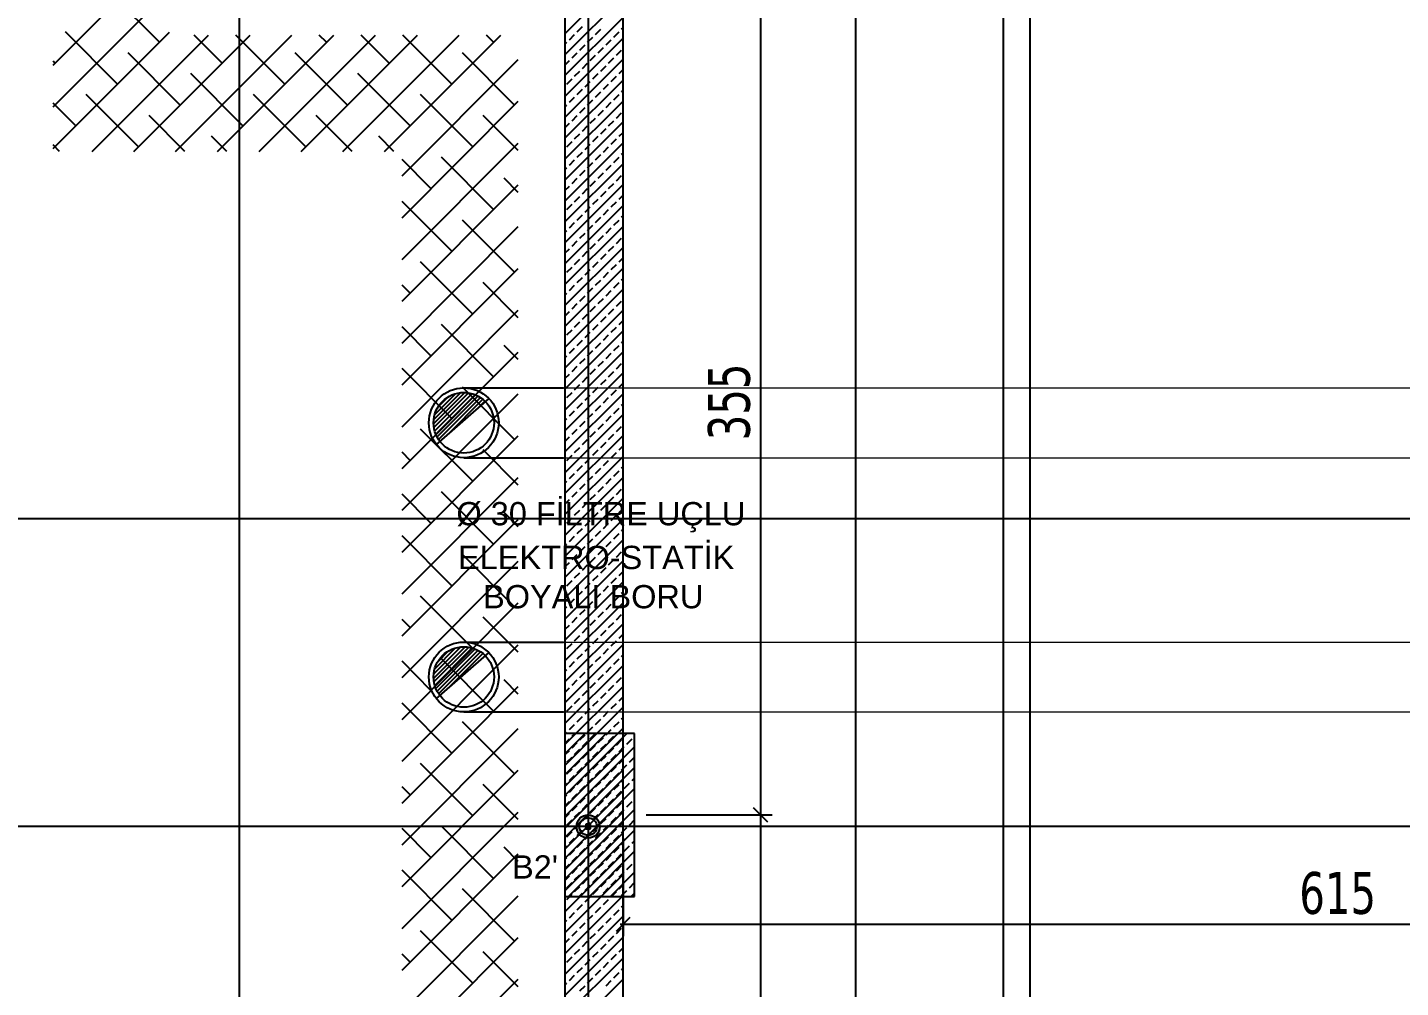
# Model space of a CAD drawing. Header units: millimetres. Extents: x 43168.9 to 43194.6, y -25545.1 to -25543.4.
# Drawn here: x 43169.0178 to 43169.1358, y -25543.9977 to -25543.9153 of the extents above; entities that cross this region are included whole.
import ezdxf

# ---------------------------------------------------------------- set-up
doc = ezdxf.new("R2010")
doc.units = ezdxf.units.MM
doc.header["$LTSCALE"] = 200
for name, pattern in [('DASHDOT', [1, 0.5, -0.25, 0, -0.25]), ('DASHDOT2', [0.5, 0.25, -0.125, 0, -0.125]), ('DOT2', [0.125, 0, -0.125])]:
    doc.linetypes.add(name, pattern=pattern)
for name, color, linetype in [('aks_sgh', 5, 'DASHDOT2'), ('kolon-b.a_sgh', 6, 'Continuous'), ('olcuic_sgh', 183, 'Continuous'), ('tarama-betonarme_sgh', 223, 'Continuous'), ('tarama-zemin_sgh', 197, 'Continuous'), ('tefris_sgh', 146, 'Continuous'), ('yapi-yaklasma_sgh', 41, 'DASHDOT'), ('yazi-genel_sgh', 7, 'Continuous')]:
    doc.layers.add(name, color=color, linetype=linetype)
doc.layers.add('MERDIVEN', color=7, linetype='Continuous', lineweight=18)
doc.styles.add('1-200', font='arial.ttf', dxfattribs={"height": 60})
doc.styles.add('dim', font='VERDANA.TTF', dxfattribs={"width": 0.7})
doc.styles.add('text2', font='arial.ttf')

msp = doc.modelspace()

# ---------------------------------------------------------------- hatches: boundary and pattern name
h = msp.add_hatch(color=256)
edge = h.paths.add_edge_path()
edge.add_arc((43169.066, -25543.98392), 0.001, 0, 360)
edge = h.paths.add_edge_path(flags=16)
edge.add_arc((43169.066, -25543.98392), 0.00075, 0, 360)

# ---------------------------------------------------------------- linework, layer by layer
at = {"color": 0, "linetype": 'ByBlock', "lineweight": -2}
for p, q in [((43169.08021, -25543.98232), (43169.08141, -25543.98352)), ((43169.08141, -25543.98352), (43169.08021, -25543.98232)), ((43169.0662, -25543.98372), (43169.0658, -25543.98372)), ((43169.0658, -25543.98372), (43169.0658, -25543.98412)), ((43169.0658, -25543.98412), (43169.0662, -25543.98412)), ((43169.06607, -25543.98385), (43169.06593, -25543.98399)), ((43169.06607, -25543.98399), (43169.06593, -25543.98385)), ((43169.0662, -25543.98412), (43169.0662, -25543.98372)), ((43169.0696, -25543.99173), (43169.0684, -25543.99293))]:
    msp.add_line(p, q, dxfattribs=at)
at = {"color": 0, "linetype": 'Continuous', "lineweight": -2}
for radius in [0.001, 0.00075]:
    msp.add_circle((43169.066, -25543.98392), radius, dxfattribs=at)
at = {"layer": 'aks_sgh'}
for p, q in [((43169.036, -25543.74092), (43169.036, -25544.78992)), ((43169.066, -25543.74092), (43169.066, -25544.78992)), ((43169.089, -25543.74092), (43169.089, -25544.78992)), ((43169.99088, -25543.95748), (43169.01488, -25543.95748)), ((43169.99088, -25543.98392), (43169.01488, -25543.98392))]:
    msp.add_line(p, q, dxfattribs=at)
at = {"layer": 'kolon-b.a_sgh'}
for p, q in [((43169.069, -25543.98292), (43169.069, -25543.90692)), ((43169.064, -25543.91192), (43169.064, -25543.97792)), ((43169.07, -25543.97592), (43169.064, -25543.97592)), ((43169.064, -25543.97592), (43169.064, -25543.98992)), ((43169.07, -25543.98992), (43169.07, -25543.97592)), ((43169.064, -25543.97792), (43169.064, -25544.10992)), ((43169.064, -25543.97792), (43169.064, -25543.97792)), ((43169.069, -25543.98292), (43169.069, -25543.98292)), ((43169.069, -25544.10492), (43169.069, -25543.98292)), ((43169.064, -25543.98992), (43169.07, -25543.98992))]:
    msp.add_line(p, q, dxfattribs=at)
at = {"layer": 'MERDIVEN', "linetype": 'DOT2', "ltscale": 0.2}
for p, q in [((43169.06387, -25543.94623), (43169.19588, -25543.94623)), ((43169.06387, -25543.95223), (43169.19588, -25543.95223)), ((43169.06387, -25543.96807), (43169.19588, -25543.96807)), ((43169.06387, -25543.97407), (43169.19588, -25543.97407))]:
    msp.add_line(p, q, dxfattribs=at)
at = {"layer": 'olcuic_sgh'}
for p, q in [((43169.08081, -25543.91167), (43169.08081, -25543.98317)), ((43169.10169, -25543.91167), (43169.10169, -25544.78367)), ((43169.071, -25543.98292), (43169.08181, -25543.98292)), ((43169.071, -25543.98292), (43169.08181, -25543.98292)), ((43169.08081, -25543.98267), (43169.08081, -25544.10517)), ((43169.069, -25543.98492), (43169.069, -25543.99333)), ((43169.19213, -25543.99233), (43169.06875, -25543.99233))]:
    msp.add_line(p, q, dxfattribs=at)
at = {"layer": 'tarama-betonarme_sgh'}
for p, q in [((43169.064, -25543.91581), (43169.069, -25543.91081)), ((43169.064, -25543.91761), (43169.069, -25543.91261)), ((43169.064, -25543.9194), (43169.069, -25543.9144)), ((43169.06507, -25543.91564), (43169.06551, -25543.91519)), ((43169.064, -25543.9212), (43169.069, -25543.9162)), ((43169.06439, -25543.91632), (43169.06484, -25543.91587)), ((43169.06596, -25543.91654), (43169.06641, -25543.91609)), ((43169.06664, -25543.91587), (43169.06709, -25543.91542)), ((43169.06754, -25543.91676), (43169.06798, -25543.91632)), ((43169.06821, -25543.91609), (43169.06866, -25543.91564)), ((43169.06888, -25543.91542), (43169.069, -25543.9153)), ((43169.064, -25543.91671), (43169.06417, -25543.91654)), ((43169.06462, -25543.91789), (43169.06507, -25543.91744)), ((43169.06529, -25543.91721), (43169.06574, -25543.91676)), ((43169.06686, -25543.91744), (43169.06731, -25543.91699)), ((43169.06843, -25543.91766), (43169.06888, -25543.91721)), ((43169.064, -25543.92299), (43169.069, -25543.91799)), ((43169.064, -25543.9185), (43169.06439, -25543.91811)), ((43169.06551, -25543.91879), (43169.06596, -25543.91834)), ((43169.06619, -25543.91811), (43169.06664, -25543.91766)), ((43169.06709, -25543.91901), (43169.06754, -25543.91856)), ((43169.06776, -25543.91834), (43169.06821, -25543.91789)), ((43169.064, -25543.92479), (43169.069, -25543.91979)), ((43169.06417, -25543.92013), (43169.06462, -25543.91968)), ((43169.06484, -25543.91946), (43169.06529, -25543.91901)), ((43169.06574, -25543.92036), (43169.06619, -25543.91991)), ((43169.06641, -25543.91968), (43169.06686, -25543.91923)), ((43169.06798, -25543.91991), (43169.06843, -25543.91946)), ((43169.06866, -25543.91923), (43169.069, -25543.91889)), ((43169.06507, -25543.92103), (43169.06551, -25543.92058)), ((43169.06664, -25543.92125), (43169.06709, -25543.92081)), ((43169.06731, -25543.92058), (43169.06776, -25543.92013)), ((43169.06821, -25543.92148), (43169.06866, -25543.92103)), ((43169.06888, -25543.92081), (43169.069, -25543.92069)), ((43169.064, -25543.92659), (43169.069, -25543.92159)), ((43169.064, -25543.9221), (43169.06417, -25543.92193)), ((43169.06439, -25543.9217), (43169.06484, -25543.92125)), ((43169.06529, -25543.9226), (43169.06574, -25543.92215)), ((43169.06596, -25543.92193), (43169.06641, -25543.92148)), ((43169.06754, -25543.92215), (43169.06798, -25543.9217)), ((43169.064, -25543.92838), (43169.069, -25543.92338)), ((43169.06462, -25543.92328), (43169.06507, -25543.92283)), ((43169.06619, -25543.9235), (43169.06664, -25543.92305)), ((43169.06686, -25543.92283), (43169.06731, -25543.92238)), ((43169.06776, -25543.92372), (43169.06821, -25543.92328)), ((43169.06843, -25543.92305), (43169.06888, -25543.9226)), ((43169.064, -25543.92389), (43169.06439, -25543.9235)), ((43169.06484, -25543.92485), (43169.06529, -25543.9244)), ((43169.06551, -25543.92417), (43169.06596, -25543.92372)), ((43169.06641, -25543.92507), (43169.06686, -25543.92462)), ((43169.06709, -25543.9244), (43169.06754, -25543.92395)), ((43169.06866, -25543.92462), (43169.069, -25543.92428)), ((43169.064, -25543.93018), (43169.069, -25543.92518)), ((43169.06417, -25543.92552), (43169.06462, -25543.92507)), ((43169.06574, -25543.92574), (43169.06619, -25543.9253)), ((43169.06731, -25543.92597), (43169.06776, -25543.92552)), ((43169.06798, -25543.9253), (43169.06843, -25543.92485)), ((43169.064, -25543.93197), (43169.069, -25543.92697)), ((43169.06439, -25543.92709), (43169.06484, -25543.92664)), ((43169.06507, -25543.92642), (43169.06551, -25543.92597)), ((43169.06596, -25543.92732), (43169.06641, -25543.92687)), ((43169.06664, -25543.92664), (43169.06709, -25543.92619)), ((43169.06821, -25543.92687), (43169.06866, -25543.92642)), ((43169.06888, -25543.92619), (43169.069, -25543.92608)), ((43169.064, -25543.92748), (43169.06417, -25543.92732)), ((43169.06529, -25543.92799), (43169.06574, -25543.92754)), ((43169.06686, -25543.92821), (43169.06731, -25543.92777)), ((43169.06754, -25543.92754), (43169.06798, -25543.92709)), ((43169.06843, -25543.92844), (43169.06888, -25543.92799)), ((43169.064, -25543.93377), (43169.069, -25543.92877)), ((43169.064, -25543.92928), (43169.06439, -25543.92889)), ((43169.06462, -25543.92866), (43169.06507, -25543.92821)), ((43169.06551, -25543.92956), (43169.06596, -25543.92911)), ((43169.06619, -25543.92889), (43169.06664, -25543.92844)), ((43169.06709, -25543.92979), (43169.06754, -25543.92934)), ((43169.06776, -25543.92911), (43169.06821, -25543.92866)), ((43169.064, -25543.93557), (43169.069, -25543.93057)), ((43169.06417, -25543.93091), (43169.06462, -25543.93046)), ((43169.06484, -25543.93024), (43169.06529, -25543.92979)), ((43169.06641, -25543.93046), (43169.06686, -25543.93001)), ((43169.06798, -25543.93068), (43169.06843, -25543.93024)), ((43169.06866, -25543.93001), (43169.069, -25543.92967)), ((43169.06507, -25543.93181), (43169.06551, -25543.93136)), ((43169.06574, -25543.93113), (43169.06619, -25543.93068)), ((43169.06664, -25543.93203), (43169.06709, -25543.93158)), ((43169.06731, -25543.93136), (43169.06776, -25543.93091)), ((43169.06888, -25543.93158), (43169.069, -25543.93146)), ((43169.064, -25543.93736), (43169.069, -25543.93236)), ((43169.064, -25543.93287), (43169.06417, -25543.9327)), ((43169.06439, -25543.93248), (43169.06484, -25543.93203)), ((43169.06529, -25543.93338), (43169.06574, -25543.93293)), ((43169.06596, -25543.9327), (43169.06641, -25543.93226)), ((43169.06754, -25543.93293), (43169.06798, -25543.93248)), ((43169.06821, -25543.93226), (43169.06866, -25543.93181)), ((43169.06462, -25543.93405), (43169.06507, -25543.9336)), ((43169.06619, -25543.93428), (43169.06664, -25543.93383)), ((43169.06686, -25543.9336), (43169.06731, -25543.93315)), ((43169.06776, -25543.9345), (43169.06821, -25543.93405)), ((43169.06843, -25543.93383), (43169.06888, -25543.93338)), ((43169.064, -25543.93916), (43169.069, -25543.93416)), ((43169.064, -25543.93467), (43169.06439, -25543.93428)), ((43169.06484, -25543.93562), (43169.06529, -25543.93517)), ((43169.06551, -25543.93495), (43169.06596, -25543.9345)), ((43169.06709, -25543.93517), (43169.06754, -25543.93473)), ((43169.06866, -25543.9354), (43169.069, -25543.93506)), ((43169.064, -25543.94095), (43169.069, -25543.93595)), ((43169.06417, -25543.9363), (43169.06462, -25543.93585)), ((43169.06574, -25543.93652), (43169.06619, -25543.93607)), ((43169.06641, -25543.93585), (43169.06686, -25543.9354)), ((43169.06731, -25543.93675), (43169.06776, -25543.9363)), ((43169.06798, -25543.93607), (43169.06843, -25543.93562)), ((43169.06439, -25543.93787), (43169.06484, -25543.93742)), ((43169.06507, -25543.93719), (43169.06551, -25543.93675)), ((43169.06596, -25543.93809), (43169.06641, -25543.93764)), ((43169.06664, -25543.93742), (43169.06709, -25543.93697)), ((43169.06821, -25543.93764), (43169.06866, -25543.93719)), ((43169.06888, -25543.93697), (43169.069, -25543.93685)), ((43169.064, -25543.94275), (43169.069, -25543.93775)), ((43169.064, -25543.93826), (43169.06417, -25543.93809)), ((43169.06529, -25543.93877), (43169.06574, -25543.93832)), ((43169.06686, -25543.93899), (43169.06731, -25543.93854)), ((43169.06754, -25543.93832), (43169.06798, -25543.93787)), ((43169.06843, -25543.93922), (43169.06888, -25543.93877)), ((43169.064, -25543.94455), (43169.069, -25543.93955)), ((43169.064, -25543.94006), (43169.06439, -25543.93966)), ((43169.06462, -25543.93944), (43169.06507, -25543.93899)), ((43169.06551, -25543.94034), (43169.06596, -25543.93989)), ((43169.06619, -25543.93966), (43169.06664, -25543.93922)), ((43169.06776, -25543.93989), (43169.06821, -25543.93944)), ((43169.06484, -25543.94101), (43169.06529, -25543.94056)), ((43169.06641, -25543.94124), (43169.06686, -25543.94079)), ((43169.06709, -25543.94056), (43169.06754, -25543.94011)), ((43169.06798, -25543.94146), (43169.06843, -25543.94101)), ((43169.06866, -25543.94079), (43169.069, -25543.94044)), ((43169.064, -25543.94634), (43169.069, -25543.94134)), ((43169.06417, -25543.94168), (43169.06462, -25543.94124)), ((43169.06507, -25543.94258), (43169.06551, -25543.94213)), ((43169.06574, -25543.94191), (43169.06619, -25543.94146)), ((43169.06664, -25543.94281), (43169.06709, -25543.94236)), ((43169.06731, -25543.94213), (43169.06776, -25543.94168)), ((43169.06888, -25543.94236), (43169.069, -25543.94224)), ((43169.064, -25543.94814), (43169.069, -25543.94314)), ((43169.064, -25543.94365), (43169.06417, -25543.94348)), ((43169.06439, -25543.94326), (43169.06484, -25543.94281)), ((43169.06596, -25543.94348), (43169.06641, -25543.94303)), ((43169.06754, -25543.94371), (43169.06798, -25543.94326)), ((43169.06821, -25543.94303), (43169.06866, -25543.94258)), ((43169.06462, -25543.94483), (43169.06507, -25543.94438)), ((43169.06529, -25543.94415), (43169.06574, -25543.94371)), ((43169.06619, -25543.94505), (43169.06664, -25543.9446)), ((43169.06686, -25543.94438), (43169.06731, -25543.94393)), ((43169.06843, -25543.9446), (43169.06888, -25543.94415)), ((43169.064, -25543.94993), (43169.069, -25543.94493)), ((43169.064, -25543.94544), (43169.06439, -25543.94505)), ((43169.06551, -25543.94573), (43169.06596, -25543.94528)), ((43169.06709, -25543.94595), (43169.06754, -25543.9455)), ((43169.06776, -25543.94528), (43169.06821, -25543.94483)), ((43169.06866, -25543.94618), (43169.069, -25543.94583)), ((43169.064, -25543.95173), (43169.069, -25543.94673)), ((43169.06417, -25543.94707), (43169.06462, -25543.94662)), ((43169.06484, -25543.9464), (43169.06529, -25543.94595)), ((43169.06574, -25543.9473), (43169.06619, -25543.94685)), ((43169.06641, -25543.94662), (43169.06686, -25543.94618)), ((43169.06731, -25543.94752), (43169.06776, -25543.94707)), ((43169.06798, -25543.94685), (43169.06843, -25543.9464)), ((43169.06439, -25543.94864), (43169.06484, -25543.9482)), ((43169.06507, -25543.94797), (43169.06551, -25543.94752)), ((43169.06664, -25543.9482), (43169.06709, -25543.94775)), ((43169.06821, -25543.94842), (43169.06866, -25543.94797)), ((43169.06888, -25543.94775), (43169.069, -25543.94763)), ((43169.064, -25543.95353), (43169.069, -25543.94853)), ((43169.064, -25543.94904), (43169.06417, -25543.94887)), ((43169.06529, -25543.94954), (43169.06574, -25543.94909)), ((43169.06596, -25543.94887), (43169.06641, -25543.94842)), ((43169.06686, -25543.94977), (43169.06731, -25543.94932)), ((43169.06754, -25543.94909), (43169.06798, -25543.94864)), ((43169.064, -25543.95532), (43169.069, -25543.95032)), ((43169.064, -25543.95083), (43169.06439, -25543.95044)), ((43169.06462, -25543.95022), (43169.06507, -25543.94977)), ((43169.06619, -25543.95044), (43169.06664, -25543.94999)), ((43169.06776, -25543.95067), (43169.06821, -25543.95022)), ((43169.06843, -25543.94999), (43169.06888, -25543.94954)), ((43169.06484, -25543.95179), (43169.06529, -25543.95134)), ((43169.06551, -25543.95111), (43169.06596, -25543.95067)), ((43169.06641, -25543.95201), (43169.06686, -25543.95156)), ((43169.06709, -25543.95134), (43169.06754, -25543.95089)), ((43169.06798, -25543.95224), (43169.06843, -25543.95179)), ((43169.06866, -25543.95156), (43169.069, -25543.95122)), ((43169.064, -25543.95712), (43169.069, -25543.95212)), ((43169.06417, -25543.95246), (43169.06462, -25543.95201)), ((43169.06507, -25543.95336), (43169.06551, -25543.95291)), ((43169.06574, -25543.95269), (43169.06619, -25543.95224)), ((43169.06731, -25543.95291), (43169.06776, -25543.95246)), ((43169.064, -25543.95892), (43169.069, -25543.95392)), ((43169.06439, -25543.95403), (43169.06484, -25543.95358)), ((43169.06596, -25543.95426), (43169.06641, -25543.95381)), ((43169.06664, -25543.95358), (43169.06709, -25543.95313)), ((43169.06754, -25543.95448), (43169.06798, -25543.95403)), ((43169.06821, -25543.95381), (43169.06866, -25543.95336)), ((43169.06888, -25543.95313), (43169.069, -25543.95302)), ((43169.064, -25543.95443), (43169.06417, -25543.95426)), ((43169.06462, -25543.9556), (43169.06507, -25543.95516)), ((43169.06529, -25543.95493), (43169.06574, -25543.95448)), ((43169.06686, -25543.95516), (43169.06731, -25543.95471)), ((43169.06843, -25543.95538), (43169.06888, -25543.95493)), ((43169.064, -25543.96071), (43169.069, -25543.95571)), ((43169.064, -25543.95622), (43169.06439, -25543.95583)), ((43169.06551, -25543.9565), (43169.06596, -25543.95605)), ((43169.06619, -25543.95583), (43169.06664, -25543.95538)), ((43169.06709, -25543.95673), (43169.06754, -25543.95628)), ((43169.06776, -25543.95605), (43169.06821, -25543.9556)), ((43169.064, -25543.96251), (43169.069, -25543.95751)), ((43169.06417, -25543.95785), (43169.06462, -25543.9574)), ((43169.06484, -25543.95718), (43169.06529, -25543.95673)), ((43169.06574, -25543.95807), (43169.06619, -25543.95762)), ((43169.06641, -25543.9574), (43169.06686, -25543.95695)), ((43169.06798, -25543.95762), (43169.06843, -25543.95718)), ((43169.06866, -25543.95695), (43169.069, -25543.95661)), ((43169.06507, -25543.95875), (43169.06551, -25543.9583)), ((43169.06664, -25543.95897), (43169.06709, -25543.95852)), ((43169.06731, -25543.9583), (43169.06776, -25543.95785)), ((43169.06821, -25543.9592), (43169.06866, -25543.95875)), ((43169.06888, -25543.95852), (43169.069, -25543.95841)), ((43169.064, -25543.9643), (43169.069, -25543.9593)), ((43169.064, -25543.95981), (43169.06417, -25543.95965)), ((43169.06439, -25543.95942), (43169.06484, -25543.95897)), ((43169.06529, -25543.96032), (43169.06574, -25543.95987)), ((43169.06596, -25543.95965), (43169.06641, -25543.9592)), ((43169.06754, -25543.95987), (43169.06798, -25543.95942)), ((43169.064, -25543.9661), (43169.069, -25543.9611)), ((43169.064, -25543.96161), (43169.06439, -25543.96122)), ((43169.06462, -25543.96099), (43169.06507, -25543.96054)), ((43169.06619, -25543.96122), (43169.06664, -25543.96077)), ((43169.06686, -25543.96054), (43169.06731, -25543.96009)), ((43169.06776, -25543.96144), (43169.06821, -25543.96099)), ((43169.06843, -25543.96077), (43169.06888, -25543.96032)), ((43169.06484, -25543.96256), (43169.06529, -25543.96212)), ((43169.06551, -25543.96189), (43169.06596, -25543.96144)), ((43169.06641, -25543.96279), (43169.06686, -25543.96234)), ((43169.06709, -25543.96212), (43169.06754, -25543.96167)), ((43169.06866, -25543.96234), (43169.069, -25543.962)), ((43169.064, -25543.9679), (43169.069, -25543.9629)), ((43169.06417, -25543.96324), (43169.06462, -25543.96279)), ((43169.06574, -25543.96346), (43169.06619, -25543.96301)), ((43169.06731, -25543.96369), (43169.06776, -25543.96324)), ((43169.06798, -25543.96301), (43169.06843, -25543.96256)), ((43169.064, -25543.96969), (43169.069, -25543.96469)), ((43169.06439, -25543.96481), (43169.06484, -25543.96436)), ((43169.06507, -25543.96414), (43169.06551, -25543.96369)), ((43169.06596, -25543.96503), (43169.06641, -25543.96458)), ((43169.06664, -25543.96436), (43169.06709, -25543.96391)), ((43169.06821, -25543.96458), (43169.06866, -25543.96414)), ((43169.06888, -25543.96391), (43169.069, -25543.96379)), ((43169.064, -25543.9652), (43169.06417, -25543.96503)), ((43169.06462, -25543.96638), (43169.06507, -25543.96593)), ((43169.06529, -25543.96571), (43169.06574, -25543.96526)), ((43169.06686, -25543.96593), (43169.06731, -25543.96548)), ((43169.06754, -25543.96526), (43169.06798, -25543.96481)), ((43169.06843, -25543.96616), (43169.06888, -25543.96571)), ((43169.064, -25543.97149), (43169.069, -25543.96649)), ((43169.064, -25543.967), (43169.06439, -25543.96661)), ((43169.06551, -25543.96728), (43169.06596, -25543.96683)), ((43169.06619, -25543.96661), (43169.06664, -25543.96616)), ((43169.06709, -25543.9675), (43169.06754, -25543.96705)), ((43169.06776, -25543.96683), (43169.06821, -25543.96638)), ((43169.064, -25543.97328), (43169.069, -25543.96828)), ((43169.06417, -25543.96863), (43169.06462, -25543.96818)), ((43169.06484, -25543.96795), (43169.06529, -25543.9675)), ((43169.06641, -25543.96818), (43169.06686, -25543.96773)), ((43169.06798, -25543.9684), (43169.06843, -25543.96795)), ((43169.06866, -25543.96773), (43169.069, -25543.96739)), ((43169.06507, -25543.96952), (43169.06551, -25543.96907)), ((43169.06574, -25543.96885), (43169.06619, -25543.9684)), ((43169.06664, -25543.96975), (43169.06709, -25543.9693)), ((43169.06731, -25543.96907), (43169.06776, -25543.96863)), ((43169.06821, -25543.96997), (43169.06866, -25543.96952)), ((43169.06888, -25543.9693), (43169.069, -25543.96918)), ((43169.064, -25543.97508), (43169.069, -25543.97008)), ((43169.064, -25543.97059), (43169.06417, -25543.97042)), ((43169.06439, -25543.9702), (43169.06484, -25543.96975)), ((43169.06529, -25543.9711), (43169.06574, -25543.97065)), ((43169.06596, -25543.97042), (43169.06641, -25543.96997)), ((43169.06754, -25543.97065), (43169.06798, -25543.9702)), ((43169.064, -25543.97688), (43169.069, -25543.97188)), ((43169.06462, -25543.97177), (43169.06507, -25543.97132)), ((43169.06619, -25543.97199), (43169.06664, -25543.97154)), ((43169.06686, -25543.97132), (43169.06731, -25543.97087)), ((43169.06776, -25543.97222), (43169.06821, -25543.97177)), ((43169.06843, -25543.97154), (43169.06888, -25543.9711)), ((43169.064, -25543.97239), (43169.06439, -25543.97199)), ((43169.06484, -25543.97334), (43169.06529, -25543.97289)), ((43169.06551, -25543.97267), (43169.06596, -25543.97222)), ((43169.06709, -25543.97289), (43169.06754, -25543.97244)), ((43169.06866, -25543.97312), (43169.069, -25543.97277)), ((43169.064, -25543.97867), (43169.069, -25543.97367)), ((43169.06417, -25543.97401), (43169.06462, -25543.97356)), ((43169.06574, -25543.97424), (43169.06619, -25543.97379)), ((43169.06641, -25543.97356), (43169.06686, -25543.97312)), ((43169.06731, -25543.97446), (43169.06776, -25543.97401)), ((43169.06798, -25543.97379), (43169.06843, -25543.97334)), ((43169.06439, -25543.97559), (43169.06484, -25543.97514)), ((43169.06507, -25543.97491), (43169.06551, -25543.97446)), ((43169.06596, -25543.97581), (43169.06641, -25543.97536)), ((43169.06664, -25543.97514), (43169.06709, -25543.97469)), ((43169.06821, -25543.97536), (43169.06866, -25543.97491)), ((43169.06888, -25543.97469), (43169.069, -25543.97457)), ((43169.064, -25543.98047), (43169.069, -25543.97547)), ((43169.064, -25543.97598), (43169.06417, -25543.97581)), ((43169.064, -25543.97767), (43169.06575, -25543.97592)), ((43169.064, -25543.97947), (43169.06755, -25543.97592)), ((43169.064, -25543.98126), (43169.06934, -25543.97592)), ((43169.064, -25543.97677), (43169.06439, -25543.97638)), ((43169.06462, -25543.97616), (43169.06485, -25543.97592)), ((43169.06529, -25543.97648), (43169.06574, -25543.97603)), ((43169.06551, -25543.97705), (43169.06596, -25543.97661)), ((43169.06619, -25543.97638), (43169.06664, -25543.97593)), ((43169.06686, -25543.97671), (43169.06731, -25543.97626)), ((43169.06754, -25543.97603), (43169.06798, -25543.97559)), ((43169.06776, -25543.97661), (43169.06821, -25543.97616)), ((43169.06843, -25543.97593), (43169.06845, -25543.97592)), ((43169.06843, -25543.97693), (43169.06888, -25543.97648)), ((43169.06933, -25543.97683), (43169.06978, -25543.97638)), ((43169.064, -25543.98306), (43169.07, -25543.97706)), ((43169.064, -25543.98226), (43169.069, -25543.97726)), ((43169.064, -25543.97777), (43169.06439, -25543.97738)), ((43169.06462, -25543.97716), (43169.06507, -25543.97671)), ((43169.06484, -25543.97773), (43169.06529, -25543.97728)), ((43169.06551, -25543.97805), (43169.06596, -25543.97761)), ((43169.06619, -25543.97738), (43169.06664, -25543.97693)), ((43169.06641, -25543.97795), (43169.06686, -25543.9775)), ((43169.06709, -25543.97728), (43169.06754, -25543.97683)), ((43169.06776, -25543.97761), (43169.06821, -25543.97716)), ((43169.06798, -25543.97818), (43169.06843, -25543.97773)), ((43169.06866, -25543.9775), (43169.06911, -25543.97705)), ((43169.064, -25543.98486), (43169.07, -25543.97886)), ((43169.06417, -25543.9784), (43169.06462, -25543.97795)), ((43169.06417, -25543.9794), (43169.06462, -25543.97895)), ((43169.06484, -25543.97873), (43169.06529, -25543.97828)), ((43169.06507, -25543.9793), (43169.06551, -25543.97885)), ((43169.06574, -25543.97863), (43169.06619, -25543.97818)), ((43169.06641, -25543.97895), (43169.06686, -25543.9785)), ((43169.06709, -25543.97828), (43169.06754, -25543.97783)), ((43169.06731, -25543.97885), (43169.06776, -25543.9784)), ((43169.06798, -25543.97918), (43169.06843, -25543.97873)), ((43169.06866, -25543.9785), (43169.069, -25543.97816)), ((43169.06888, -25543.97908), (43169.06933, -25543.97863)), ((43169.06956, -25543.9784), (43169.07, -25543.97796)), ((43169.064, -25543.98406), (43169.069, -25543.97906)), ((43169.06439, -25543.97997), (43169.06484, -25543.97952)), ((43169.06507, -25543.9803), (43169.06551, -25543.97985)), ((43169.06574, -25543.97963), (43169.06619, -25543.97918)), ((43169.06596, -25543.9802), (43169.06641, -25543.97975)), ((43169.06664, -25543.97952), (43169.06709, -25543.97908)), ((43169.06664, -25543.98052), (43169.06709, -25543.98008)), ((43169.06731, -25543.97985), (43169.06776, -25543.9794)), ((43169.06754, -25543.98042), (43169.06798, -25543.97997)), ((43169.06821, -25543.97975), (43169.06866, -25543.9793)), ((43169.06888, -25543.98008), (43169.069, -25543.97996)), ((43169.06978, -25543.97997), (43169.07, -25543.97975)), ((43169.064, -25543.98037), (43169.06417, -25543.9802)), ((43169.064, -25543.98665), (43169.07, -25543.98065)), ((43169.064, -25543.98586), (43169.069, -25543.98086)), ((43169.064, -25543.98137), (43169.06417, -25543.9812)), ((43169.06439, -25543.98097), (43169.06484, -25543.98052)), ((43169.06462, -25543.98155), (43169.06507, -25543.9811)), ((43169.06529, -25543.98087), (43169.06574, -25543.98042)), ((43169.06596, -25543.9812), (43169.06641, -25543.98075)), ((43169.06619, -25543.98177), (43169.06664, -25543.98132)), ((43169.06686, -25543.9811), (43169.06731, -25543.98065)), ((43169.06754, -25543.98142), (43169.06798, -25543.98097)), ((43169.06821, -25543.98075), (43169.06866, -25543.9803)), ((43169.06843, -25543.98132), (43169.06888, -25543.98087)), ((43169.06911, -25543.98065), (43169.06956, -25543.9802)), ((43169.064, -25543.98216), (43169.06439, -25543.98177)), ((43169.064, -25543.98845), (43169.07, -25543.98245)), ((43169.06462, -25543.98255), (43169.06507, -25543.9821)), ((43169.06529, -25543.98187), (43169.06574, -25543.98142)), ((43169.06551, -25543.98244), (43169.06596, -25543.98199)), ((43169.06619, -25543.98277), (43169.06664, -25543.98232)), ((43169.06686, -25543.9821), (43169.06731, -25543.98165)), ((43169.06709, -25543.98267), (43169.06754, -25543.98222)), ((43169.06776, -25543.98199), (43169.06821, -25543.98155)), ((43169.06843, -25543.98232), (43169.06888, -25543.98187)), ((43169.06866, -25543.98289), (43169.06911, -25543.98244)), ((43169.06933, -25543.98222), (43169.06978, -25543.98177)), ((43169.064, -25543.98765), (43169.069, -25543.98265)), ((43169.064, -25543.98316), (43169.06439, -25543.98277)), ((43169.06417, -25543.98379), (43169.06462, -25543.98334)), ((43169.06484, -25543.98312), (43169.06529, -25543.98267)), ((43169.06484, -25543.98412), (43169.06529, -25543.98367)), ((43169.06551, -25543.98344), (43169.06596, -25543.98299)), ((43169.06574, -25543.98401), (43169.06619, -25543.98357)), ((43169.06641, -25543.98334), (43169.06686, -25543.98289)), ((43169.06709, -25543.98367), (43169.06754, -25543.98322)), ((43169.06776, -25543.98299), (43169.06821, -25543.98255)), ((43169.06798, -25543.98357), (43169.06843, -25543.98312)), ((43169.06866, -25543.98389), (43169.069, -25543.98355)), ((43169.06956, -25543.98379), (43169.07, -25543.98335)), ((43169.064, -25543.98945), (43169.069, -25543.98445)), ((43169.06417, -25543.98479), (43169.06462, -25543.98434)), ((43169.06432, -25543.98992), (43169.07, -25543.98424)), ((43169.06507, -25543.98469), (43169.06551, -25543.98424)), ((43169.06574, -25543.98501), (43169.06619, -25543.98457)), ((43169.06641, -25543.98434), (43169.06686, -25543.98389)), ((43169.06664, -25543.98491), (43169.06709, -25543.98446)), ((43169.06731, -25543.98424), (43169.06776, -25543.98379)), ((43169.06731, -25543.98524), (43169.06776, -25543.98479)), ((43169.06798, -25543.98457), (43169.06843, -25543.98412)), ((43169.06821, -25543.98514), (43169.06866, -25543.98469)), ((43169.06888, -25543.98446), (43169.06933, -25543.98401)), ((43169.064, -25543.98575), (43169.06417, -25543.98559)), ((43169.06439, -25543.98536), (43169.06484, -25543.98491)), ((43169.06439, -25543.98636), (43169.06484, -25543.98591)), ((43169.06507, -25543.98569), (43169.06551, -25543.98524)), ((43169.06529, -25543.98626), (43169.06574, -25543.98581)), ((43169.06596, -25543.98559), (43169.06641, -25543.98514)), ((43169.06612, -25543.98992), (43169.07, -25543.98604)), ((43169.06664, -25543.98591), (43169.06709, -25543.98546)), ((43169.06686, -25543.98648), (43169.06731, -25543.98604)), ((43169.06754, -25543.98581), (43169.06798, -25543.98536)), ((43169.06821, -25543.98614), (43169.06866, -25543.98569)), ((43169.06888, -25543.98546), (43169.069, -25543.98535)), ((43169.06911, -25543.98604), (43169.06956, -25543.98559)), ((43169.06978, -25543.98536), (43169.07, -25543.98514)), ((43169.064, -25543.99124), (43169.069, -25543.98624)), ((43169.064, -25543.98675), (43169.06417, -25543.98659)), ((43169.064, -25543.98755), (43169.06439, -25543.98716)), ((43169.06462, -25543.98693), (43169.06507, -25543.98648)), ((43169.06529, -25543.98726), (43169.06574, -25543.98681)), ((43169.06596, -25543.98659), (43169.06641, -25543.98614)), ((43169.06619, -25543.98716), (43169.06664, -25543.98671)), ((43169.06686, -25543.98748), (43169.06731, -25543.98704)), ((43169.06754, -25543.98681), (43169.06798, -25543.98636)), ((43169.06776, -25543.98738), (43169.06821, -25543.98693)), ((43169.06843, -25543.98671), (43169.06888, -25543.98626)), ((43169.06933, -25543.98761), (43169.06978, -25543.98716)), ((43169.064, -25543.99304), (43169.069, -25543.98804)), ((43169.064, -25543.98855), (43169.06439, -25543.98816)), ((43169.06462, -25543.98793), (43169.06507, -25543.98748)), ((43169.06484, -25543.9885), (43169.06529, -25543.98806)), ((43169.06551, -25543.98783), (43169.06596, -25543.98738)), ((43169.06551, -25543.98883), (43169.06596, -25543.98838)), ((43169.06619, -25543.98816), (43169.06664, -25543.98771)), ((43169.06641, -25543.98873), (43169.06686, -25543.98828)), ((43169.06709, -25543.98806), (43169.06754, -25543.98761)), ((43169.06776, -25543.98838), (43169.06821, -25543.98793)), ((43169.06792, -25543.98992), (43169.07, -25543.98784)), ((43169.06843, -25543.98771), (43169.06888, -25543.98726)), ((43169.06866, -25543.98828), (43169.06911, -25543.98783)), ((43169.06417, -25543.98918), (43169.06462, -25543.98873)), ((43169.06484, -25543.9895), (43169.06529, -25543.98906)), ((43169.06574, -25543.9894), (43169.06619, -25543.98895)), ((43169.06641, -25543.98973), (43169.06686, -25543.98928)), ((43169.06709, -25543.98906), (43169.06754, -25543.98861)), ((43169.06731, -25543.98963), (43169.06776, -25543.98918)), ((43169.06798, -25543.98895), (43169.06843, -25543.9885)), ((43169.06798, -25543.98995), (43169.06843, -25543.9895)), ((43169.06866, -25543.98928), (43169.069, -25543.98894)), ((43169.06888, -25543.98985), (43169.06933, -25543.9894)), ((43169.06956, -25543.98918), (43169.07, -25543.98873)), ((43169.064, -25543.99484), (43169.069, -25543.98984)), ((43169.06417, -25543.99018), (43169.06462, -25543.98973)), ((43169.06507, -25543.99108), (43169.06551, -25543.99063)), ((43169.06522, -25543.98992), (43169.06551, -25543.98963)), ((43169.06574, -25543.9904), (43169.06619, -25543.98995)), ((43169.06702, -25543.98992), (43169.06709, -25543.98985)), ((43169.06731, -25543.99063), (43169.06776, -25543.99018)), ((43169.06888, -25543.99085), (43169.069, -25543.99073)), ((43169.06971, -25543.98992), (43169.07, -25543.98963)), ((43169.064, -25543.99663), (43169.069, -25543.99163)), ((43169.06439, -25543.99175), (43169.06484, -25543.9913)), ((43169.06596, -25543.99197), (43169.06641, -25543.99153)), ((43169.06664, -25543.9913), (43169.06709, -25543.99085)), ((43169.06754, -25543.9922), (43169.06798, -25543.99175)), ((43169.06821, -25543.99153), (43169.06866, -25543.99108)), ((43169.064, -25543.99214), (43169.06417, -25543.99197)), ((43169.06462, -25543.99332), (43169.06507, -25543.99287)), ((43169.06529, -25543.99265), (43169.06574, -25543.9922)), ((43169.06619, -25543.99355), (43169.06664, -25543.9931)), ((43169.06686, -25543.99287), (43169.06731, -25543.99242)), ((43169.06843, -25543.9931), (43169.06888, -25543.99265)), ((43169.064, -25543.99843), (43169.069, -25543.99343)), ((43169.064, -25543.99394), (43169.06439, -25543.99355)), ((43169.06551, -25543.99422), (43169.06596, -25543.99377)), ((43169.06709, -25543.99444), (43169.06754, -25543.99399)), ((43169.06776, -25543.99377), (43169.06821, -25543.99332)), ((43169.064, -25544.00022), (43169.069, -25543.99522)), ((43169.06417, -25543.99557), (43169.06462, -25543.99512)), ((43169.06484, -25543.99489), (43169.06529, -25543.99444)), ((43169.06574, -25543.99579), (43169.06619, -25543.99534)), ((43169.06641, -25543.99512), (43169.06686, -25543.99467)), ((43169.06798, -25543.99534), (43169.06843, -25543.99489)), ((43169.06866, -25543.99467), (43169.069, -25543.99433)), ((43169.06507, -25543.99646), (43169.06551, -25543.99602)), ((43169.06664, -25543.99669), (43169.06709, -25543.99624)), ((43169.06731, -25543.99602), (43169.06776, -25543.99557)), ((43169.06821, -25543.99691), (43169.06866, -25543.99646)), ((43169.06888, -25543.99624), (43169.069, -25543.99612)), ((43169.064, -25544.00202), (43169.069, -25543.99702)), ((43169.064, -25543.99753), (43169.06417, -25543.99736)), ((43169.06439, -25543.99714), (43169.06484, -25543.99669)), ((43169.06529, -25543.99804), (43169.06574, -25543.99759)), ((43169.06596, -25543.99736), (43169.06641, -25543.99691)), ((43169.06754, -25543.99759), (43169.06798, -25543.99714))]:
    msp.add_line(p, q, dxfattribs=at)
at = {"layer": 'tarama-zemin_sgh'}
for p, q in [((43169.02, -25543.9185), (43169.03, -25543.9085)), ((43169.02, -25543.92209), (43169.03, -25543.91209)), ((43169.02914, -25543.91654), (43169.02465, -25543.91205)), ((43169.02, -25543.92568), (43169.03, -25543.91568)), ((43169.02555, -25543.92013), (43169.02106, -25543.91564)), ((43169.02336, -25543.92592), (43169.03336, -25543.91592)), ((43169.02695, -25543.92592), (43169.03695, -25543.91592)), ((43169.03054, -25543.92592), (43169.04054, -25543.91592)), ((43169.03453, -25543.91834), (43169.03212, -25543.91592)), ((43169.03413, -25543.92592), (43169.04413, -25543.91592)), ((43169.03992, -25543.92013), (43169.03571, -25543.91592)), ((43169.03773, -25543.92592), (43169.04773, -25543.91592)), ((43169.04132, -25543.92592), (43169.05132, -25543.91592)), ((43169.04351, -25543.91654), (43169.04289, -25543.91592)), ((43169.04491, -25543.92592), (43169.05491, -25543.91592)), ((43169.0489, -25543.91834), (43169.04648, -25543.91592)), ((43169.0485, -25543.92592), (43169.0585, -25543.91592)), ((43169.05429, -25543.92013), (43169.05008, -25543.91592)), ((43169.05788, -25543.91654), (43169.05726, -25543.91592)), ((43169.03094, -25543.92193), (43169.02645, -25543.91744)), ((43169.04531, -25543.92193), (43169.04082, -25543.91744)), ((43169.05968, -25543.92193), (43169.05519, -25543.91744)), ((43169.02016, -25543.91834), (43169.02, -25543.91817)), ((43169.05, -25543.92801), (43169.06, -25543.91801)), ((43169.03633, -25543.92372), (43169.03184, -25543.91923)), ((43169.0507, -25543.92372), (43169.04621, -25543.91923)), ((43169.02735, -25543.92552), (43169.02286, -25543.92103)), ((43169.04172, -25543.92552), (43169.03723, -25543.92103)), ((43169.05609, -25543.92552), (43169.0516, -25543.92103)), ((43169.02196, -25543.92372), (43169.02, -25543.92176)), ((43169.05, -25543.93161), (43169.06, -25543.92161)), ((43169.03134, -25543.92592), (43169.02825, -25543.92283)), ((43169.04571, -25543.92592), (43169.04262, -25543.92283)), ((43169.06, -25543.92584), (43169.05698, -25543.92283)), ((43169.03493, -25543.92592), (43169.03363, -25543.92462)), ((43169.0493, -25543.92592), (43169.048, -25543.92462)), ((43169.02056, -25543.92592), (43169.02, -25543.92536)), ((43169.05, -25543.9352), (43169.06, -25543.9252)), ((43169.05249, -25543.92911), (43169.05, -25543.92662)), ((43169.05788, -25543.93091), (43169.05339, -25543.92642)), ((43169.05, -25543.93879), (43169.06, -25543.92879)), ((43169.06, -25543.92944), (43169.05878, -25543.92821)), ((43169.05429, -25543.9345), (43169.05, -25543.93021)), ((43169.05, -25543.94238), (43169.06, -25543.93238)), ((43169.05968, -25543.9363), (43169.05519, -25543.93181)), ((43169.05, -25543.94597), (43169.06, -25543.93597)), ((43169.05609, -25543.93989), (43169.0516, -25543.9354)), ((43169.0507, -25543.93809), (43169.05, -25543.9374)), ((43169.06, -25543.94021), (43169.05698, -25543.93719)), ((43169.05, -25543.94957), (43169.06, -25543.93957)), ((43169.05249, -25543.94348), (43169.05, -25543.94099)), ((43169.05788, -25543.94528), (43169.05339, -25543.94079)), ((43169.05, -25543.95316), (43169.06, -25543.94316)), ((43169.06, -25543.9438), (43169.05878, -25543.94258)), ((43169.05429, -25543.94887), (43169.05, -25543.94458)), ((43169.05, -25543.95675), (43169.06, -25543.94675)), ((43169.05968, -25543.95067), (43169.05519, -25543.94618)), ((43169.05, -25543.96034), (43169.06, -25543.95034)), ((43169.05609, -25543.95426), (43169.0516, -25543.94977)), ((43169.0507, -25543.95246), (43169.05, -25543.95176)), ((43169.06, -25543.95458), (43169.05698, -25543.95156)), ((43169.05, -25543.96393), (43169.06, -25543.95393)), ((43169.05249, -25543.95785), (43169.05, -25543.95536)), ((43169.05788, -25543.95965), (43169.05339, -25543.95516)), ((43169.05, -25543.96753), (43169.06, -25543.95753)), ((43169.06, -25543.95817), (43169.05878, -25543.95695)), ((43169.05429, -25543.96324), (43169.05, -25543.95895)), ((43169.05, -25543.97112), (43169.06, -25543.96112)), ((43169.05968, -25543.96503), (43169.05519, -25543.96054)), ((43169.05, -25543.97471), (43169.06, -25543.96471)), ((43169.05609, -25543.96863), (43169.0516, -25543.96414)), ((43169.06, -25543.96895), (43169.05698, -25543.96593)), ((43169.0507, -25543.96683), (43169.05, -25543.96613)), ((43169.05, -25543.9783), (43169.06, -25543.9683)), ((43169.05788, -25543.97401), (43169.05339, -25543.96952)), ((43169.05249, -25543.97222), (43169.05, -25543.96972)), ((43169.06, -25543.97254), (43169.05878, -25543.97132)), ((43169.05, -25543.9819), (43169.06, -25543.9719)), ((43169.05429, -25543.97761), (43169.05, -25543.97332)), ((43169.05968, -25543.9794), (43169.05519, -25543.97491)), ((43169.05, -25543.98549), (43169.06, -25543.97549)), ((43169.05609, -25543.98299), (43169.0516, -25543.9785)), ((43169.05, -25543.98908), (43169.06, -25543.97908)), ((43169.0507, -25543.9812), (43169.05, -25543.9805)), ((43169.06, -25543.98332), (43169.05698, -25543.9803)), ((43169.05, -25543.99267), (43169.06, -25543.98267)), ((43169.05249, -25543.98659), (43169.05, -25543.98409)), ((43169.05788, -25543.98838), (43169.05339, -25543.98389)), ((43169.06, -25543.98691), (43169.05878, -25543.98569)), ((43169.05, -25543.99626), (43169.06, -25543.98626)), ((43169.05429, -25543.99197), (43169.05, -25543.98768)), ((43169.05968, -25543.99377), (43169.05519, -25543.98928)), ((43169.05, -25543.99986), (43169.06, -25543.98986)), ((43169.05609, -25543.99736), (43169.0516, -25543.99287)), ((43169.05, -25544.00345), (43169.06, -25543.99345)), ((43169.0507, -25543.99557), (43169.05, -25543.99487)), ((43169.06, -25543.99768), (43169.05698, -25543.99467)), ((43169.05, -25544.00704), (43169.06, -25543.99704))]:
    msp.add_line(p, q, dxfattribs=at)
at = {"layer": 'tefris_sgh'}
for p, q in [((43169.05271, -25543.94932), (43169.0554, -25543.94663)), ((43169.05273, -25543.94895), (43169.05503, -25543.94665)), ((43169.05274, -25543.94964), (43169.05572, -25543.94666)), ((43169.05281, -25543.94851), (43169.05459, -25543.94673)), ((43169.05281, -25543.94993), (43169.05601, -25543.94673)), ((43169.0529, -25543.9502), (43169.05628, -25543.94682)), ((43169.05301, -25543.95044), (43169.05652, -25543.94693)), ((43169.05309, -25543.94789), (43169.05397, -25543.947)), ((43169.05314, -25543.95066), (43169.05674, -25543.94706)), ((43169.05531, -25543.94623), (43169.06387, -25543.94623)), ((43169.05746, -25543.94714), (43169.05295, -25543.95109)), ((43169.05387, -25543.95029), (43169.05695, -25543.94721)), ((43169.0567, -25543.94781), (43169.05713, -25543.94737)), ((43169.05531, -25543.95223), (43169.06387, -25543.95223)), ((43169.05531, -25543.96807), (43169.06387, -25543.96807)), ((43169.05271, -25543.97119), (43169.05543, -25543.96847)), ((43169.05272, -25543.97082), (43169.05507, -25543.96848)), ((43169.05275, -25543.9715), (43169.05575, -25543.9685)), ((43169.0528, -25543.97039), (43169.05464, -25543.96855)), ((43169.05281, -25543.97179), (43169.05604, -25543.96857)), ((43169.05291, -25543.97205), (43169.0563, -25543.96866)), ((43169.05746, -25543.96898), (43169.05295, -25543.97292)), ((43169.05302, -25543.97229), (43169.05654, -25543.96877)), ((43169.05304, -25543.9698), (43169.05404, -25543.9688)), ((43169.05315, -25543.97251), (43169.05676, -25543.96891)), ((43169.05412, -25543.9719), (43169.05696, -25543.96906)), ((43169.05695, -25543.96943), (43169.05715, -25543.96923)), ((43169.05531, -25543.97407), (43169.06387, -25543.97407))]:
    msp.add_line(p, q, dxfattribs=at)
for centre, radius in [((43169.05531, -25543.94923), 0.003), ((43169.05531, -25543.94923), 0.0026), ((43169.05531, -25543.97107), 0.003), ((43169.05531, -25543.97107), 0.0026)]:
    msp.add_circle(centre, radius, dxfattribs=at)
at = {"layer": 'yapi-yaklasma_sgh'}
msp.add_line((43169.104, -25544.78759), (43169.104, -25543.79476), dxfattribs=at)

# ---------------------------------------------------------------- texts
at = {"layer": 'aks_sgh', "style": '1-200'}
msp.add_text("B2'", height=0.002, rotation=0, dxfattribs=at).set_placement((43169.05946, -25543.98839))
at = {"layer": 'olcuic_sgh', "color": 2, "style": 'dim', "width": 0.7}
msp.add_text('355', height=0.0036, rotation=90, dxfattribs=at).set_placement((43169.0799, -25543.95074))
msp.add_text('615', height=0.0036, dxfattribs=at).set_placement((43169.12714, -25543.99142))
at = {"layer": 'yazi-genel_sgh', "style": 'text2'}
for s, p in [('Ø 30 FİLTRE UÇLU ', (43169.05468, -25543.95804)), ('ELEKTRO-STATİK ', (43169.05482, -25543.9618)), ('BOYALI BORU', (43169.05697, -25543.96517))]:
    msp.add_text(s, height=0.002, dxfattribs=at).set_placement(p)

doc.saveas('drawing.dxf')
